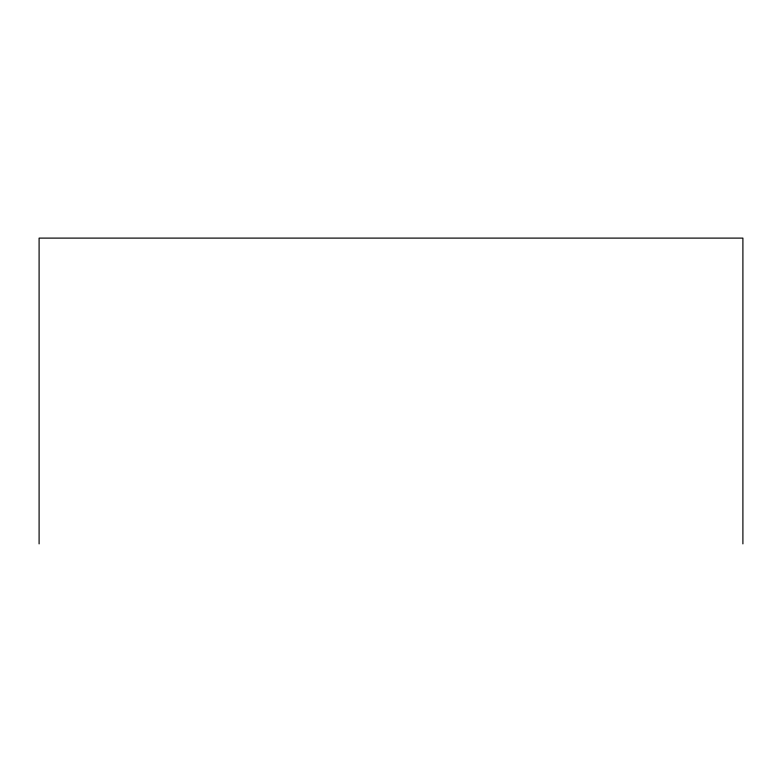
<?xml version="1.0" encoding="UTF-8"?>
<svg xmlns="http://www.w3.org/2000/svg" width="782" height="782" viewBox="0 0 782 782"><rect width="100%" height="100%" fill="white"/><g stroke="black" fill="none" stroke-linecap="round" stroke-linejoin="round"><path stroke-width="1.17" d="M742.9 543.891L742.9 238.109L39.1 238.109L39.1 543.891"/></g></svg>
